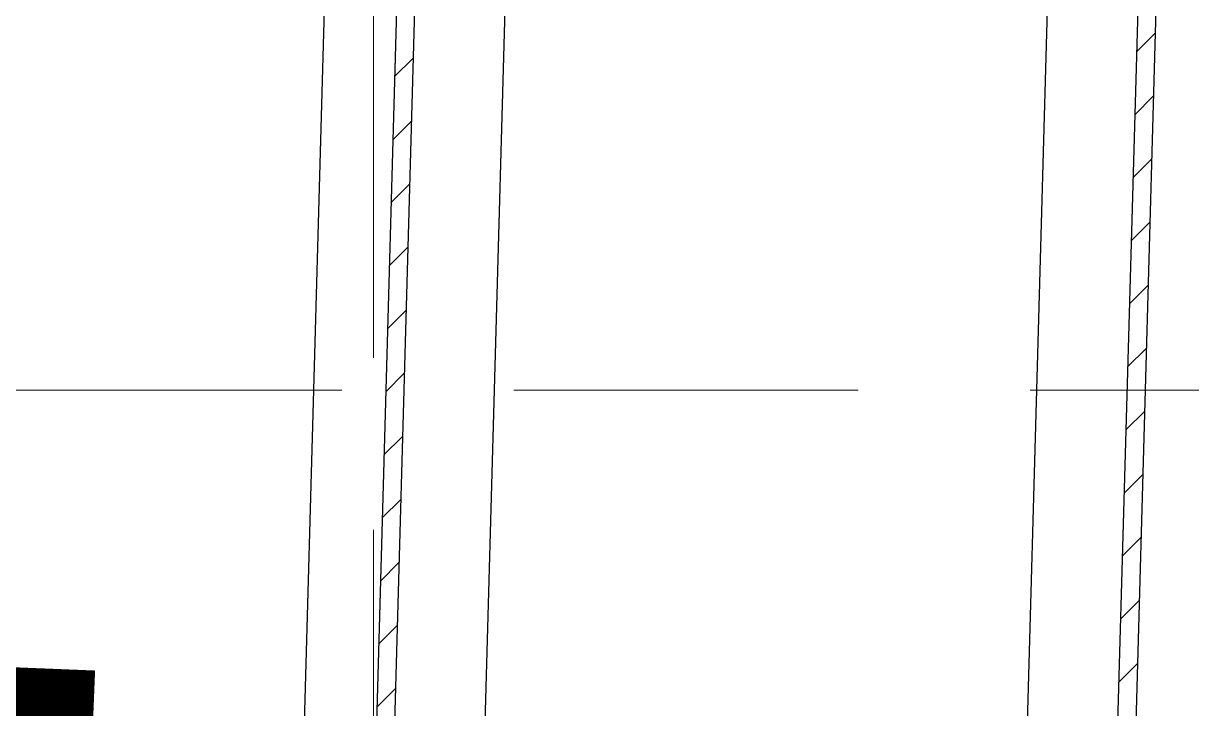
# Model space of a CAD drawing. Header units: inches. Extents: x 3312 to 5850, y 7905 to 11961.
# Drawn here: x 5510.3 to 5578.2, y 9914.1 to 9954 of the extents above; entities that cross this region are included whole.
import ezdxf

# ---------------------------------------------------------------- set-up
doc = ezdxf.new("R2010")
doc.units = ezdxf.units.IN
doc.header["$LTSCALE"] = 80
doc.header["$MEASUREMENT"] = 0
doc.linetypes.add('HIDDEN', pattern=[0.375, 0.25, -0.125])
for name, color, linetype in [('grid', 254, 'HIDDEN'), ('PAVING', 7, 'Continuous'), ('ROW', 7, 'Continuous')]:
    doc.layers.add(name, color=color, linetype=linetype)

msp = doc.modelspace()

# ---------------------------------------------------------------- linework, layer by layer
at = {"color": 5, "const_width": 20}
msp.add_lwpolyline([(5514.055, 9906.343), (4744.221, 9937.314), (4553.226, 9996.104), (4333.729, 10059.775)], dxfattribs=at)
at = {"layer": 'grid', "color": 252, "linetype": 'HIDDEN', "lineweight": 0}
for p, q in [((5530.784, 8224.524), (5530.469, 11895.621)), ((3378.789, 9932.632), (5783.295, 9932.632))]:
    msp.add_line(p, q, dxfattribs=at)
at = {"layer": 'PAVING'}
msp.add_line((5600.686, 11057.052), (5554.425, 9407.225), dxfattribs=at)
at = {"layer": 'PAVING', "color": 7}
msp.add_line((5540.049, 10018.375), (5530.383, 9673.654), dxfattribs=at)
at = {"layer": 'ROW', "color": 7}
for p, q in [((5529.848, 10029.165), (5519.593, 9663.452)), ((5577.671, 10011.508), (5570.353, 9750.513))]:
    msp.add_line(p, q, dxfattribs=at)
at = {"layer": 'ROW'}
for p, q in [((5533.928, 10024.849), (5527.647, 9800.83)), ((5534.99, 10025.255), (5528.667, 9799.751)), ((5576.651, 10012.587), (5569.274, 9749.493)), ((5574.962, 9952.324), (5576.042, 9953.405)), ((5531.854, 9950.873), (5532.935, 9951.954)), ((5574.859, 9948.658), (5575.939, 9949.738)), ((5531.751, 9947.207), (5532.832, 9948.287)), ((5574.756, 9944.991), (5575.837, 9946.072)), ((5531.648, 9943.54), (5532.729, 9944.621)), ((5574.653, 9941.324), (5575.734, 9942.405)), ((5531.546, 9939.874), (5532.626, 9940.954)), ((5574.55, 9937.658), (5575.631, 9938.739)), ((5531.443, 9936.207), (5532.523, 9937.288)), ((5574.448, 9933.991), (5575.528, 9935.072)), ((5531.34, 9932.54), (5532.421, 9933.621)), ((5574.345, 9930.325), (5575.425, 9931.405)), ((5531.237, 9928.874), (5532.318, 9929.954)), ((5574.242, 9926.658), (5575.323, 9927.739)), ((5531.134, 9925.207), (5532.215, 9926.288)), ((5574.139, 9922.991), (5575.22, 9924.072)), ((5531.031, 9921.54), (5532.112, 9922.621)), ((5574.036, 9919.325), (5575.117, 9920.405)), ((5530.929, 9917.874), (5532.009, 9918.954)), ((5573.933, 9915.658), (5575.014, 9916.739)), ((5530.826, 9914.207), (5531.907, 9915.288))]:
    msp.add_line(p, q, dxfattribs=at)

doc.saveas('drawing.dxf')
